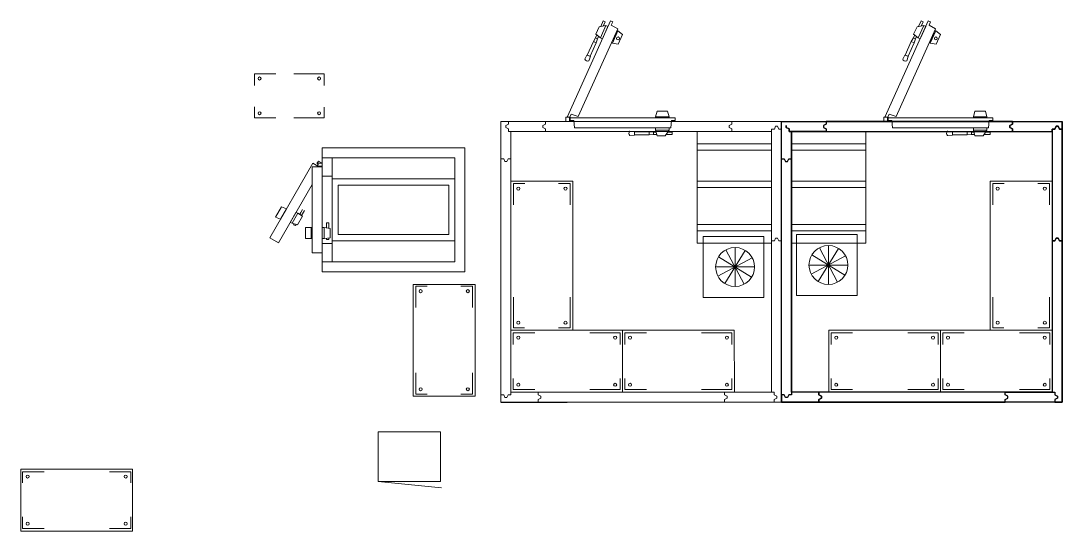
# Model space of a CAD drawing. Header units: millimetres. Extents: x -217756 to 263180, y 55413 to 130608.
# Drawn here: x -208913 to -200526, y 99601 to 103712 of the extents above; entities that cross this region are included whole.
import ezdxf

# ---------------------------------------------------------------- set-up
doc = ezdxf.new("R2010")
doc.units = ezdxf.units.MM
doc.layers.add('ТХ_мебель передв', color=250, linetype='Continuous', lineweight=13)
doc.layers.add('ТХ_пищеблок', color=30, linetype='Continuous', lineweight=20)
doc.layers.add('ТХ_привязка ТХ', color=7, linetype='Continuous', true_color=0x163d5c)

# ---------------------------------------------------------------- blocks, each defined once
blk = doc.blocks.new('Шкаф для ПУИ 500х400')
blk.add_line((400, 0), (450, -510))
blk.add_lwpolyline([(400, -500), (400, 0), (0, 0), (0, -500)], close=True)
blk = doc.blocks.new('A$C9cd708a4')
at = {"layer": 'ТХ_мебель передв', "xscale": -1, "rotation": 90}
blk.add_blockref('Шкаф для ПУИ 500х400', (12200, -30200), dxfattribs=at)

msp = doc.modelspace()

# ---------------------------------------------------------------- linework, layer by layer
at = {"lineweight": 9}
for p, q in [((-201950.8, 102941.8), (-201604.2, 103711.3)), ((-201695.3, 103665), (-201722.3, 103604.9)), ((-201640.7, 103674), (-201695.3, 103665)), ((-201685.1, 103575.6), (-201640.7, 103674)), ((-201640.7, 103674), (-201685.1, 103575.6)), ((-201682.8, 103667), (-201662.4, 103712.3)), ((-201668.7, 103568.2), (-201624.3, 103666.6)), ((-201662.4, 103712.3), (-201646.5, 103705.1)), ((-201646.5, 103705.1), (-201662.1, 103670.5)), ((-201624.3, 103666.6), (-201640.7, 103674)), ((-201604.2, 103711.3), (-201586, 103703.1)), ((-201586, 103703.1), (-201598.2, 103676)), ((-201598.2, 103676), (-201545.6, 103646.6)), ((-201545.6, 103646.6), (-201863.4, 102940.8)), ((-201724, 103575.5), (-201713.8, 103598.2)), ((-201722.3, 103604.9), (-201685.1, 103575.6)), ((-201699.6, 103587.1), (-201708.1, 103568.4)), ((-201551.4, 103633.8), (-201595.7, 103535.3)), ((-201588.4, 103532), (-201544.1, 103630.5)), ((-201544.1, 103630.5), (-201588.4, 103532)), ((-201544.1, 103630.5), (-201551.4, 103633.8)), ((-201506.8, 103601.1), (-201544.1, 103630.5)), ((-201541.8, 103523.6), (-201506.8, 103601.1)), ((-201741.8, 103545.2), (-201790.7, 103436.7)), ((-201767.9, 103426.4), (-201719, 103534.9)), ((-201719, 103534.9), (-201767.9, 103426.4)), ((-201724, 103575.5), (-201741.8, 103545.2)), ((-201741.8, 103545.2), (-201719, 103534.9)), ((-201719, 103534.9), (-201741.8, 103545.2)), ((-201708.1, 103568.4), (-201724, 103575.5)), ((-201708.1, 103568.4), (-201724, 103575.5)), ((-201719, 103534.9), (-201708.1, 103568.4)), ((-201685.1, 103575.6), (-201668.7, 103568.2)), ((-201595.7, 103535.3), (-201588.4, 103532)), ((-201588.4, 103532), (-201541.8, 103523.6)), ((-201810.4, 103404.8), (-201793.8, 103436)), ((-201791.2, 103436.9), (-201767.3, 103426.1)), ((-201790.7, 103436.7), (-201767.9, 103426.4)), ((-201766.2, 103423.6), (-201778.6, 103390.5)), ((-201962.7, 102935.6), (-201933.7, 102935.6)), ((-201962.7, 102900.6), (-201962.7, 102935.6)), ((-201937.2, 102935.6), (-201950.8, 102941.8)), ((-201931.6, 102935.6), (-201937.2, 102935.6)), ((-201933.7, 102935.6), (-201933.7, 102900.6)), ((-201933.7, 102935.6), (-201927.7, 102935.6)), ((-201933.7, 102906.6), (-201933.7, 102935.6)), ((-201927.7, 102906.6), (-201933.7, 102906.6)), ((-201920.3, 102960.7), (-201931.6, 102935.6)), ((-201927.7, 102935.6), (-201927.7, 102906.6)), ((-201927.7, 102930.1), (-201927.7, 102910.1)), ((-201083.7, 102930.1), (-201927.7, 102930.1)), ((-201927.7, 102910.1), (-201898, 102910.1)), ((-201863.4, 102940.8), (-201920.3, 102960.7)), ((-201898, 102910.1), (-201892.7, 102850.1)), ((-201240.7, 102938.1), (-201229.2, 102984.1)), ((-201132.7, 102938.1), (-201240.7, 102938.1)), ((-201240.7, 102938.1), (-201240.7, 102930.1)), ((-201132.7, 102938.1), (-201240.7, 102938.1)), ((-201240.7, 102930.1), (-201132.7, 102930.1)), ((-201229.2, 102984.1), (-201144.2, 102984.1)), ((-201144.2, 102984.1), (-201132.7, 102938.1)), ((-201132.7, 102930.1), (-201132.7, 102938.1)), ((-201118.7, 102850.1), (-201113.5, 102910.1)), ((-201113.5, 102910.1), (-201083.7, 102910.1)), ((-201083.7, 102910.1), (-201083.7, 102930.1)), ((-201956.2, 102900.6), (-202106.2, 102900.6)), ((-201933.7, 102900.6), (-201962.7, 102900.6)), ((-201892.7, 102850.1), (-201118.7, 102850.1)), ((-201447.9, 102822.8), (-201412.6, 102820.5)), ((-201240.7, 102850.1), (-201132.7, 102850.1)), ((-201240.7, 102832.1), (-201240.7, 102850.1)), ((-201132.7, 102832.1), (-201240.7, 102832.1)), ((-201240.7, 102832.1), (-201229.2, 102786.1)), ((-201132.7, 102832.1), (-201240.7, 102832.1)), ((-201163.4, 102786.1), (-201132.7, 102832.1)), ((-201132.7, 102850.1), (-201132.7, 102832.1)), ((-201056.2, 102900.6), (-200906.2, 102900.6)), ((-201412.6, 102790.3), (-201447.9, 102787.9)), ((-201410.7, 102818.5), (-201410.7, 102792.3)), ((-201410.7, 102817.9), (-201410.7, 102792.9)), ((-201291.7, 102817.9), (-201410.7, 102817.9)), ((-201410.7, 102792.9), (-201291.7, 102792.9)), ((-201291.7, 102792.9), (-201291.7, 102817.9)), ((-201291.7, 102817.9), (-201256.7, 102814.1)), ((-201291.7, 102792.9), (-201291.7, 102817.9)), ((-201256.7, 102796.6), (-201291.7, 102792.9)), ((-201236.2, 102814.1), (-201256.7, 102814.1)), ((-201256.7, 102814.1), (-201256.7, 102796.6)), ((-201256.7, 102814.1), (-201256.7, 102796.6)), ((-201256.7, 102796.6), (-201231.9, 102796.6)), ((-201229.2, 102786.1), (-201163.4, 102786.1)), ((-201156.4, 102796.6), (-201106.7, 102796.6)), ((-201106.7, 102814.1), (-201144.7, 102814.1)), ((-201106.7, 102814.1), (-201106.2, 102814.1)), ((-201106.7, 102796.6), (-201106.7, 102814.1)), ((-201106.7, 102796.6), (-201106.7, 102814.1)), ((-201106.2, 102796.6), (-201106.7, 102796.6)), ((-201106.2, 102814.1), (-201106.2, 102796.6))]:
    msp.add_line(p, q, dxfattribs=at)
for p, q in [((-202786.2, 100700.6), (-202786.2, 102900.6)), ((-202786.2, 100640.6), (-202786.2, 102900.6)), ((-202786.2, 102900.6), (-200526.2, 102900.6)), ((-202748.2, 102868.6), (-202748.2, 102852.6)), ((-202748.2, 102852.6), (-202748.2, 102868.6)), ((-202748.2, 102868.6), (-202748.2, 102852.6)), ((-202748.2, 102852.6), (-202726.2, 102842.6)), ((-202726.2, 102842.6), (-202748.2, 102852.6)), ((-202748.2, 102852.6), (-202726.2, 102842.6)), ((-202726.2, 102900.6), (-202426.2, 102900.6)), ((-202726.2, 102900.6), (-202426.2, 102900.6)), ((-202726.2, 102842.6), (-202726.2, 102820.6)), ((-202726.2, 102820.6), (-202726.2, 102842.6)), ((-202726.2, 102842.6), (-202726.2, 102820.6)), ((-202426.2, 102878.6), (-202448.2, 102868.6)), ((-202426.2, 102878.6), (-202448.2, 102868.6)), ((-202448.2, 102868.6), (-202448.2, 102852.6)), ((-202448.2, 102868.6), (-202448.2, 102852.6)), ((-202448.2, 102852.6), (-202426.2, 102842.6)), ((-202448.2, 102852.6), (-202426.2, 102842.6)), ((-200926.2, 102900.6), (-202426.2, 102900.6)), ((-202426.2, 102900.6), (-202426.2, 102878.6)), ((-202426.2, 102900.6), (-202426.2, 102878.6)), ((-202426.2, 102842.6), (-202426.2, 102820.6)), ((-202426.2, 102842.6), (-202426.2, 102820.6)), ((-200926.2, 102878.6), (-200948.2, 102868.6)), ((-200948.2, 102868.6), (-200926.2, 102878.6)), ((-200948.2, 102868.6), (-200948.2, 102852.6)), ((-200948.2, 102852.6), (-200948.2, 102868.6)), ((-200948.2, 102852.6), (-200926.2, 102842.6)), ((-200926.2, 102842.6), (-200948.2, 102852.6)), ((-200926.2, 102900.6), (-200926.2, 102878.6)), ((-200926.2, 102878.6), (-200926.2, 102900.6)), ((-200926.2, 102842.6), (-200926.2, 102820.6)), ((-200926.2, 102820.6), (-200926.2, 102842.6)), ((-200584.2, 102840.6), (-200606.2, 102840.6)), ((-200606.2, 102840.6), (-200606.2, 101940.6)), ((-200606.2, 102820.6), (-200606.2, 102840.6)), ((-200606.2, 102840.6), (-200584.2, 102840.6)), ((-200584.2, 102840.6), (-200606.2, 102840.6)), ((-200606.2, 102840.6), (-200606.2, 102840.6)), ((-200606.2, 102840.6), (-200584.2, 102840.6)), ((-200584.2, 102840.6), (-200606.2, 102840.6)), ((-200574.2, 102862.6), (-200584.2, 102840.6)), ((-200584.2, 102840.6), (-200574.2, 102862.6)), ((-200574.2, 102862.6), (-200584.2, 102840.6)), ((-200584.2, 102840.6), (-200574.2, 102862.6)), ((-200574.2, 102862.6), (-200584.2, 102840.6)), ((-200558.2, 102862.6), (-200574.2, 102862.6)), ((-200574.2, 102862.6), (-200558.2, 102862.6)), ((-200558.2, 102862.6), (-200574.2, 102862.6)), ((-200574.2, 102862.6), (-200558.2, 102862.6)), ((-200558.2, 102862.6), (-200574.2, 102862.6)), ((-200548.2, 102840.6), (-200558.2, 102862.6)), ((-200558.2, 102862.6), (-200548.2, 102840.6)), ((-200548.2, 102840.6), (-200558.2, 102862.6)), ((-200558.2, 102862.6), (-200548.2, 102840.6)), ((-200548.2, 102840.6), (-200558.2, 102862.6)), ((-200526.2, 102840.6), (-200548.2, 102840.6)), ((-200548.2, 102840.6), (-200526.2, 102840.6)), ((-200526.2, 102840.6), (-200548.2, 102840.6)), ((-200548.2, 102840.6), (-200526.2, 102840.6)), ((-200526.2, 102840.6), (-200548.2, 102840.6)), ((-200526.2, 102840.6), (-200526.2, 102900.6)), ((-200526.2, 102900.6), (-200526.2, 100640.6)), ((-200526.2, 101940.6), (-200526.2, 102840.6)), ((-200526.2, 102840.6), (-200526.2, 102840.6)), ((-200526.2, 102840.6), (-200526.2, 102840.6)), ((-202726.2, 102820.6), (-202706.2, 102820.6)), ((-202426.2, 102820.6), (-202726.2, 102820.6)), ((-202706.2, 102820.6), (-202706.2, 100700.6)), ((-202706.2, 100720.6), (-202706.2, 102820.6)), ((-202706.2, 102820.6), (-200606.2, 102820.6)), ((-202426.2, 102820.6), (-200926.2, 102820.6)), ((-200926.2, 102820.6), (-200606.2, 102820.6)), ((-200606.2, 102820.6), (-200606.2, 100720.6)), ((-202786.2, 102600.6), (-202764.2, 102600.6)), ((-202764.2, 102600.6), (-202754.2, 102578.6)), ((-202754.2, 102578.6), (-202738.2, 102578.6)), ((-202738.2, 102578.6), (-202728.2, 102600.6)), ((-202728.2, 102600.6), (-202706.2, 102600.6)), ((-200584.2, 101940.6), (-200606.2, 101940.6)), ((-200606.2, 101940.6), (-200606.2, 100720.6)), ((-200606.2, 101940.6), (-200584.2, 101940.6)), ((-200574.2, 101962.6), (-200584.2, 101940.6)), ((-200584.2, 101940.6), (-200574.2, 101962.6)), ((-200558.2, 101962.6), (-200574.2, 101962.6)), ((-200574.2, 101962.6), (-200558.2, 101962.6)), ((-200548.2, 101940.6), (-200558.2, 101962.6)), ((-200558.2, 101962.6), (-200548.2, 101940.6)), ((-200526.2, 101940.6), (-200548.2, 101940.6)), ((-200548.2, 101940.6), (-200526.2, 101940.6)), ((-200526.2, 100640.6), (-200526.2, 101940.6)), ((-202764.2, 100700.6), (-202786.2, 100700.6)), ((-202764.2, 100700.6), (-202786.2, 100700.6)), ((-202786.2, 100700.6), (-202786.2, 100640.6)), ((-202754.2, 100678.6), (-202764.2, 100700.6)), ((-202754.2, 100678.6), (-202764.2, 100700.6)), ((-202738.2, 100678.6), (-202754.2, 100678.6)), ((-202738.2, 100678.6), (-202754.2, 100678.6)), ((-202728.2, 100700.6), (-202738.2, 100678.6)), ((-202728.2, 100700.6), (-202738.2, 100678.6)), ((-202706.2, 100700.6), (-202728.2, 100700.6)), ((-202706.2, 100700.6), (-202728.2, 100700.6)), ((-202486.2, 100720.6), (-202706.2, 100720.6)), ((-202706.2, 100720.6), (-202706.2, 100700.6)), ((-200606.2, 100720.6), (-202706.2, 100720.6)), ((-202486.2, 100698.6), (-202486.2, 100720.6)), ((-200986.2, 100720.6), (-202486.2, 100720.6)), ((-202486.2, 100720.6), (-202486.2, 100698.6)), ((-202486.2, 100698.6), (-202486.2, 100720.6)), ((-202464.2, 100688.6), (-202486.2, 100698.6)), ((-202486.2, 100698.6), (-202464.2, 100688.6)), ((-202464.2, 100688.6), (-202486.2, 100698.6)), ((-202486.2, 100662.6), (-202464.2, 100672.6)), ((-202464.2, 100672.6), (-202486.2, 100662.6)), ((-202486.2, 100662.6), (-202464.2, 100672.6)), ((-202486.2, 100640.6), (-202486.2, 100662.6)), ((-202486.2, 100662.6), (-202486.2, 100640.6)), ((-202486.2, 100640.6), (-202486.2, 100662.6)), ((-202464.2, 100672.6), (-202464.2, 100688.6)), ((-202464.2, 100688.6), (-202464.2, 100672.6)), ((-202464.2, 100672.6), (-202464.2, 100688.6)), ((-200986.2, 100698.6), (-200986.2, 100720.6)), ((-200986.2, 100698.6), (-200986.2, 100720.6)), ((-200986.2, 100720.6), (-200586.2, 100720.6)), ((-200964.2, 100688.6), (-200986.2, 100698.6)), ((-200964.2, 100688.6), (-200986.2, 100698.6)), ((-200986.2, 100662.6), (-200964.2, 100672.6)), ((-200986.2, 100662.6), (-200964.2, 100672.6)), ((-200986.2, 100640.6), (-200986.2, 100662.6)), ((-200986.2, 100640.6), (-200986.2, 100662.6)), ((-200964.2, 100672.6), (-200964.2, 100688.6)), ((-200964.2, 100672.6), (-200964.2, 100688.6)), ((-200606.2, 100720.6), (-200586.2, 100720.6)), ((-200586.2, 100720.6), (-200586.2, 100698.6)), ((-200586.2, 100720.6), (-200586.2, 100698.6)), ((-200586.2, 100698.6), (-200564.2, 100688.6)), ((-200586.2, 100698.6), (-200564.2, 100688.6)), ((-200564.2, 100672.6), (-200586.2, 100662.6)), ((-200564.2, 100672.6), (-200586.2, 100662.6)), ((-200586.2, 100662.6), (-200586.2, 100640.6)), ((-200586.2, 100662.6), (-200586.2, 100640.6)), ((-200564.2, 100688.6), (-200564.2, 100672.6)), ((-200564.2, 100688.6), (-200564.2, 100672.6)), ((-202786.2, 100640.6), (-202486.2, 100640.6)), ((-200526.2, 100640.6), (-202786.2, 100640.6)), ((-202486.2, 100640.6), (-200986.2, 100640.6)), ((-200586.2, 100640.6), (-200986.2, 100640.6)), ((-200586.2, 100640.6), (-200986.2, 100640.6)), ((-200586.2, 100640.6), (-200526.2, 100640.6))]:
    msp.add_line(p, q)
msp.add_circle((-201543.5, 103571), 11.7, dxfattribs=at)
for centre, radius, start, end in [((-201792.1, 103435.1), 2, 65.75586, 151.99183), ((-201768.1, 103424.3), 2, 339.5199, 65.75586), ((-201808.7, 103403.9), 2, 151.99183, 198.80465), ((-201788.7, 103410.7), 23.1, 198.80465, 292.70708), ((-201780.5, 103391.2), 2, 292.70708, 339.5199), ((-201448, 102820.8), 2, 86.23597, 133.04878), ((-201433.6, 102805.4), 23.1, 133.04878, 226.95122), ((-201448, 102789.9), 2, 226.95122, 273.76403), ((-201412.7, 102818.5), 2, 0, 86.23597), ((-201412.7, 102792.3), 2, 273.64794, 0.11609)]:
    msp.add_arc(centre, radius, start, end, dxfattribs=at)
at = {"layer": 'ТХ_пищеблок', "lineweight": 9}
for p, q in [((-201950.8, 102941.8), (-201604.2, 103711.3)), ((-201695.3, 103665), (-201722.3, 103604.9)), ((-201640.7, 103674), (-201695.3, 103665)), ((-201685.1, 103575.6), (-201640.7, 103674)), ((-201640.7, 103674), (-201685.1, 103575.6)), ((-201682.8, 103667), (-201662.4, 103712.3)), ((-201668.7, 103568.2), (-201624.3, 103666.6)), ((-201662.4, 103712.3), (-201646.5, 103705.1)), ((-201646.5, 103705.1), (-201662.1, 103670.5)), ((-201624.3, 103666.6), (-201640.7, 103674)), ((-201604.2, 103711.3), (-201586, 103703.1)), ((-201586, 103703.1), (-201598.2, 103676)), ((-201598.2, 103676), (-201545.6, 103646.6)), ((-201545.6, 103646.6), (-201863.4, 102940.8)), ((-201724, 103575.5), (-201713.8, 103598.2)), ((-201722.3, 103604.9), (-201685.1, 103575.6)), ((-201699.6, 103587.1), (-201708.1, 103568.4)), ((-201551.4, 103633.8), (-201595.7, 103535.3)), ((-201588.4, 103532), (-201544.1, 103630.5)), ((-201544.1, 103630.5), (-201588.4, 103532)), ((-201544.1, 103630.5), (-201551.4, 103633.8)), ((-201506.8, 103601.1), (-201544.1, 103630.5)), ((-201541.8, 103523.6), (-201506.8, 103601.1)), ((-201741.8, 103545.2), (-201790.7, 103436.7)), ((-201767.9, 103426.4), (-201719, 103534.9)), ((-201719, 103534.9), (-201767.9, 103426.4)), ((-201724, 103575.5), (-201741.8, 103545.2)), ((-201741.8, 103545.2), (-201719, 103534.9)), ((-201719, 103534.9), (-201741.8, 103545.2)), ((-201708.1, 103568.4), (-201724, 103575.5)), ((-201708.1, 103568.4), (-201724, 103575.5)), ((-201719, 103534.9), (-201708.1, 103568.4)), ((-201685.1, 103575.6), (-201668.7, 103568.2)), ((-201595.7, 103535.3), (-201588.4, 103532)), ((-201588.4, 103532), (-201541.8, 103523.6)), ((-204370.4, 103404.8), (-204353.8, 103436)), ((-204351.2, 103436.9), (-204327.3, 103426.1)), ((-204326.2, 103423.6), (-204338.6, 103390.5)), ((-201810.4, 103404.8), (-201793.8, 103436)), ((-201791.2, 103436.9), (-201767.3, 103426.1)), ((-201790.7, 103436.7), (-201767.9, 103426.4)), ((-201766.2, 103423.6), (-201778.6, 103390.5)), ((-201962.7, 102935.6), (-201933.7, 102935.6)), ((-201962.7, 102900.6), (-201962.7, 102935.6)), ((-201937.2, 102935.6), (-201950.8, 102941.8)), ((-201931.6, 102935.6), (-201937.2, 102935.6)), ((-201933.7, 102935.6), (-201933.7, 102900.6)), ((-201933.7, 102935.6), (-201927.7, 102935.6)), ((-201933.7, 102906.6), (-201933.7, 102935.6)), ((-201927.7, 102906.6), (-201933.7, 102906.6)), ((-201920.3, 102960.7), (-201931.6, 102935.6)), ((-201927.7, 102935.6), (-201927.7, 102906.6)), ((-201927.7, 102930.1), (-201927.7, 102910.1)), ((-201083.7, 102930.1), (-201927.7, 102930.1)), ((-201927.7, 102910.1), (-201898, 102910.1)), ((-201863.4, 102940.8), (-201920.3, 102960.7)), ((-201898, 102910.1), (-201892.7, 102850.1)), ((-201240.7, 102938.1), (-201229.2, 102984.1)), ((-201132.7, 102938.1), (-201240.7, 102938.1)), ((-201240.7, 102938.1), (-201240.7, 102930.1)), ((-201132.7, 102938.1), (-201240.7, 102938.1)), ((-201240.7, 102930.1), (-201132.7, 102930.1)), ((-201229.2, 102984.1), (-201144.2, 102984.1)), ((-201144.2, 102984.1), (-201132.7, 102938.1)), ((-201132.7, 102930.1), (-201132.7, 102938.1)), ((-201118.7, 102850.1), (-201113.5, 102910.1)), ((-201113.5, 102910.1), (-201083.7, 102910.1)), ((-201083.7, 102910.1), (-201083.7, 102930.1)), ((-204516.2, 102900.6), (-204666.2, 102900.6)), ((-204007.9, 102822.8), (-203972.6, 102820.5)), ((-203616.2, 102900.6), (-203466.2, 102900.6)), ((-202256.2, 102900.6), (-202406.2, 102900.6)), ((-201933.7, 102900.6), (-201962.7, 102900.6)), ((-201892.7, 102850.1), (-201118.7, 102850.1)), ((-201447.9, 102822.8), (-201412.6, 102820.5)), ((-201240.7, 102850.1), (-201132.7, 102850.1)), ((-201240.7, 102832.1), (-201240.7, 102850.1)), ((-201132.7, 102832.1), (-201240.7, 102832.1)), ((-201240.7, 102832.1), (-201229.2, 102786.1)), ((-201132.7, 102832.1), (-201240.7, 102832.1)), ((-201163.4, 102786.1), (-201132.7, 102832.1)), ((-201132.7, 102850.1), (-201132.7, 102832.1)), ((-203972.6, 102790.3), (-204007.9, 102787.9)), ((-203970.7, 102818.5), (-203970.7, 102792.3)), ((-201412.6, 102790.3), (-201447.9, 102787.9)), ((-201410.7, 102818.5), (-201410.7, 102792.3)), ((-201410.7, 102817.9), (-201410.7, 102792.9)), ((-201291.7, 102817.9), (-201410.7, 102817.9)), ((-201410.7, 102792.9), (-201291.7, 102792.9)), ((-201291.7, 102792.9), (-201291.7, 102817.9)), ((-201291.7, 102817.9), (-201256.7, 102814.1)), ((-201291.7, 102792.9), (-201291.7, 102817.9)), ((-201256.7, 102796.6), (-201291.7, 102792.9)), ((-201236.2, 102814.1), (-201256.7, 102814.1)), ((-201256.7, 102814.1), (-201256.7, 102796.6)), ((-201256.7, 102814.1), (-201256.7, 102796.6)), ((-201256.7, 102796.6), (-201231.9, 102796.6)), ((-201229.2, 102786.1), (-201163.4, 102786.1)), ((-201156.4, 102796.6), (-201106.7, 102796.6)), ((-201106.7, 102814.1), (-201144.7, 102814.1)), ((-201106.7, 102814.1), (-201106.2, 102814.1)), ((-201106.7, 102796.6), (-201106.7, 102814.1)), ((-201106.7, 102796.6), (-201106.7, 102814.1)), ((-201106.2, 102796.6), (-201106.7, 102796.6)), ((-201106.2, 102814.1), (-201106.2, 102796.6))]:
    msp.add_line(p, q, dxfattribs=at)
at = {"layer": 'ТХ_пищеблок'}
for p, q in [((-202786.2, 100700.6), (-202786.2, 102900.6)), ((-202786.2, 100640.6), (-202786.2, 102900.6)), ((-202786.2, 102900.6), (-200526.2, 102900.6)), ((-202748.2, 102868.6), (-202748.2, 102852.6)), ((-202748.2, 102852.6), (-202748.2, 102868.6)), ((-202748.2, 102868.6), (-202748.2, 102852.6)), ((-202748.2, 102852.6), (-202726.2, 102842.6)), ((-202726.2, 102842.6), (-202748.2, 102852.6)), ((-202748.2, 102852.6), (-202726.2, 102842.6)), ((-202726.2, 102900.6), (-202426.2, 102900.6)), ((-202726.2, 102900.6), (-202426.2, 102900.6)), ((-202726.2, 102842.6), (-202726.2, 102820.6)), ((-202726.2, 102820.6), (-202726.2, 102842.6)), ((-202726.2, 102842.6), (-202726.2, 102820.6)), ((-202426.2, 102878.6), (-202448.2, 102868.6)), ((-202426.2, 102878.6), (-202448.2, 102868.6)), ((-202448.2, 102868.6), (-202448.2, 102852.6)), ((-202448.2, 102868.6), (-202448.2, 102852.6)), ((-202448.2, 102852.6), (-202426.2, 102842.6)), ((-202448.2, 102852.6), (-202426.2, 102842.6)), ((-200926.2, 102900.6), (-202426.2, 102900.6)), ((-202426.2, 102900.6), (-202426.2, 102878.6)), ((-202426.2, 102900.6), (-202426.2, 102878.6)), ((-202426.2, 102842.6), (-202426.2, 102820.6)), ((-202426.2, 102842.6), (-202426.2, 102820.6)), ((-200926.2, 102878.6), (-200948.2, 102868.6)), ((-200948.2, 102868.6), (-200926.2, 102878.6)), ((-200948.2, 102868.6), (-200948.2, 102852.6)), ((-200948.2, 102852.6), (-200948.2, 102868.6)), ((-200948.2, 102852.6), (-200926.2, 102842.6)), ((-200926.2, 102842.6), (-200948.2, 102852.6)), ((-200926.2, 102900.6), (-200926.2, 102878.6)), ((-200926.2, 102878.6), (-200926.2, 102900.6)), ((-200926.2, 102842.6), (-200926.2, 102820.6)), ((-200926.2, 102820.6), (-200926.2, 102842.6)), ((-200584.2, 102840.6), (-200606.2, 102840.6)), ((-200606.2, 102840.6), (-200606.2, 101940.6)), ((-200606.2, 102820.6), (-200606.2, 102840.6)), ((-200606.2, 102840.6), (-200584.2, 102840.6)), ((-200584.2, 102840.6), (-200606.2, 102840.6)), ((-200606.2, 102840.6), (-200606.2, 102840.6)), ((-200606.2, 102840.6), (-200584.2, 102840.6)), ((-200584.2, 102840.6), (-200606.2, 102840.6)), ((-200574.2, 102862.6), (-200584.2, 102840.6)), ((-200584.2, 102840.6), (-200574.2, 102862.6)), ((-200574.2, 102862.6), (-200584.2, 102840.6)), ((-200584.2, 102840.6), (-200574.2, 102862.6)), ((-200574.2, 102862.6), (-200584.2, 102840.6)), ((-200558.2, 102862.6), (-200574.2, 102862.6)), ((-200574.2, 102862.6), (-200558.2, 102862.6)), ((-200558.2, 102862.6), (-200574.2, 102862.6)), ((-200574.2, 102862.6), (-200558.2, 102862.6)), ((-200558.2, 102862.6), (-200574.2, 102862.6)), ((-200548.2, 102840.6), (-200558.2, 102862.6)), ((-200558.2, 102862.6), (-200548.2, 102840.6)), ((-200548.2, 102840.6), (-200558.2, 102862.6)), ((-200558.2, 102862.6), (-200548.2, 102840.6)), ((-200548.2, 102840.6), (-200558.2, 102862.6)), ((-200526.2, 102840.6), (-200548.2, 102840.6)), ((-200548.2, 102840.6), (-200526.2, 102840.6)), ((-200526.2, 102840.6), (-200548.2, 102840.6)), ((-200548.2, 102840.6), (-200526.2, 102840.6)), ((-200526.2, 102840.6), (-200548.2, 102840.6)), ((-200526.2, 102840.6), (-200526.2, 102900.6)), ((-200526.2, 102900.6), (-200526.2, 100640.6)), ((-200526.2, 101940.6), (-200526.2, 102840.6)), ((-200526.2, 102840.6), (-200526.2, 102840.6)), ((-200526.2, 102840.6), (-200526.2, 102840.6)), ((-202726.2, 102820.6), (-202706.2, 102820.6)), ((-202426.2, 102820.6), (-202726.2, 102820.6)), ((-202706.2, 102820.6), (-202706.2, 100700.6)), ((-202706.2, 100720.6), (-202706.2, 102820.6)), ((-202706.2, 102820.6), (-200606.2, 102820.6)), ((-202426.2, 102820.6), (-200926.2, 102820.6)), ((-200926.2, 102820.6), (-200606.2, 102820.6)), ((-200606.2, 102820.6), (-200606.2, 100720.6)), ((-203466.2, 102720.7), (-202866.2, 102720.6)), ((-203466.2, 102669.2), (-202866.2, 102669.2)), ((-202706.2, 102720.6), (-202106.2, 102720.6)), ((-202706.2, 102669.2), (-202106.2, 102669.2)), ((-202786.2, 102600.6), (-202764.2, 102600.6)), ((-202764.2, 102600.6), (-202754.2, 102578.6)), ((-202754.2, 102578.6), (-202738.2, 102578.6)), ((-202738.2, 102578.6), (-202728.2, 102600.6)), ((-202728.2, 102600.6), (-202706.2, 102600.6)), ((-203466.2, 102420.7), (-202866.2, 102420.6)), ((-202706.2, 102420.6), (-202106.2, 102420.6)), ((-203466.3, 102369.2), (-202866.3, 102369.2)), ((-202706.3, 102369.2), (-202106.3, 102369.2)), ((-203466.3, 102072.1), (-202866.3, 102072.1)), ((-202706.3, 102072.1), (-202106.3, 102072.1)), ((-203466.3, 102020.7), (-202866.3, 102020.7)), ((-202706.3, 102020.7), (-202106.3, 102020.6)), ((-200584.2, 101940.6), (-200606.2, 101940.6)), ((-200606.2, 101940.6), (-200606.2, 100720.6)), ((-200606.2, 101940.6), (-200584.2, 101940.6)), ((-200574.2, 101962.6), (-200584.2, 101940.6)), ((-200584.2, 101940.6), (-200574.2, 101962.6)), ((-200558.2, 101962.6), (-200574.2, 101962.6)), ((-200574.2, 101962.6), (-200558.2, 101962.6)), ((-200548.2, 101940.6), (-200558.2, 101962.6)), ((-200558.2, 101962.6), (-200548.2, 101940.6)), ((-200526.2, 101940.6), (-200548.2, 101940.6)), ((-200548.2, 101940.6), (-200526.2, 101940.6)), ((-200526.2, 100640.6), (-200526.2, 101940.6)), ((-202764.2, 100700.6), (-202786.2, 100700.6)), ((-202764.2, 100700.6), (-202786.2, 100700.6)), ((-202786.2, 100700.6), (-202786.2, 100640.6)), ((-202754.2, 100678.6), (-202764.2, 100700.6)), ((-202754.2, 100678.6), (-202764.2, 100700.6)), ((-202738.2, 100678.6), (-202754.2, 100678.6)), ((-202738.2, 100678.6), (-202754.2, 100678.6)), ((-202728.2, 100700.6), (-202738.2, 100678.6)), ((-202728.2, 100700.6), (-202738.2, 100678.6)), ((-202706.2, 100700.6), (-202728.2, 100700.6)), ((-202706.2, 100700.6), (-202728.2, 100700.6)), ((-202486.2, 100720.6), (-202706.2, 100720.6)), ((-202706.2, 100720.6), (-202706.2, 100700.6)), ((-200606.2, 100720.6), (-202706.2, 100720.6)), ((-202486.2, 100698.6), (-202486.2, 100720.6)), ((-200986.2, 100720.6), (-202486.2, 100720.6)), ((-202486.2, 100720.6), (-202486.2, 100698.6)), ((-202486.2, 100698.6), (-202486.2, 100720.6)), ((-202464.2, 100688.6), (-202486.2, 100698.6)), ((-202486.2, 100698.6), (-202464.2, 100688.6)), ((-202464.2, 100688.6), (-202486.2, 100698.6)), ((-202486.2, 100662.6), (-202464.2, 100672.6)), ((-202464.2, 100672.6), (-202486.2, 100662.6)), ((-202486.2, 100662.6), (-202464.2, 100672.6)), ((-202486.2, 100640.6), (-202486.2, 100662.6)), ((-202486.2, 100662.6), (-202486.2, 100640.6)), ((-202486.2, 100640.6), (-202486.2, 100662.6)), ((-202464.2, 100672.6), (-202464.2, 100688.6)), ((-202464.2, 100688.6), (-202464.2, 100672.6)), ((-202464.2, 100672.6), (-202464.2, 100688.6)), ((-200986.2, 100698.6), (-200986.2, 100720.6)), ((-200986.2, 100698.6), (-200986.2, 100720.6)), ((-200986.2, 100720.6), (-200586.2, 100720.6)), ((-200964.2, 100688.6), (-200986.2, 100698.6)), ((-200964.2, 100688.6), (-200986.2, 100698.6)), ((-200986.2, 100662.6), (-200964.2, 100672.6)), ((-200986.2, 100662.6), (-200964.2, 100672.6)), ((-200986.2, 100640.6), (-200986.2, 100662.6)), ((-200986.2, 100640.6), (-200986.2, 100662.6)), ((-200964.2, 100672.6), (-200964.2, 100688.6)), ((-200964.2, 100672.6), (-200964.2, 100688.6)), ((-200606.2, 100720.6), (-200586.2, 100720.6)), ((-200586.2, 100720.6), (-200586.2, 100698.6)), ((-200586.2, 100720.6), (-200586.2, 100698.6)), ((-200586.2, 100698.6), (-200564.2, 100688.6)), ((-200586.2, 100698.6), (-200564.2, 100688.6)), ((-200564.2, 100672.6), (-200586.2, 100662.6)), ((-200564.2, 100672.6), (-200586.2, 100662.6)), ((-200586.2, 100662.6), (-200586.2, 100640.6)), ((-200586.2, 100662.6), (-200586.2, 100640.6)), ((-200564.2, 100688.6), (-200564.2, 100672.6)), ((-200564.2, 100688.6), (-200564.2, 100672.6)), ((-202786.2, 100640.6), (-202486.2, 100640.6)), ((-200526.2, 100640.6), (-202786.2, 100640.6)), ((-202486.2, 100640.6), (-200986.2, 100640.6)), ((-200586.2, 100640.6), (-200986.2, 100640.6)), ((-200586.2, 100640.6), (-200986.2, 100640.6)), ((-200586.2, 100640.6), (-200526.2, 100640.6))]:
    msp.add_line(p, q, dxfattribs=at)
at = {"layer": 'ТХ_пищеблок', "extrusion": (-6.19742e-05, 0.000470712, 1)}
for p, q in [((-204966.2, 101220.6), (-204966.2, 102420.6, 0)), ((-204966.2, 102420.6, 0), (-204466.2, 102420.6, 0)), ((-204466.2, 102420.6, 0), (-204466.2, 101220.6, 0)), ((-201106, 101220.6), (-201106, 102420.6, 0)), ((-201106, 102420.6, 0), (-200606, 102420.6, 0)), ((-200606, 102420.6, 0), (-200606, 101220.6, 0)), ((-204466.2, 101220.6, 0), (-204966.2, 101220.6)), ((-200606, 101220.6, 0), (-201106, 101220.6))]:
    msp.add_line(p, q, dxfattribs=at)
at = {"layer": 'ТХ_пищеблок', "ltscale": 100}
for p, q in [((-202176.1, 101990.3), (-202666.1, 101990.3)), ((-202666.1, 101990.3), (-202666.1, 101500.3)), ((-202176.1, 101500.3), (-202176.1, 101990.3)), ((-202928, 101974.5), (-203418, 101974.5)), ((-203418, 101974.5), (-203418, 101484.5)), ((-202928, 101484.5), (-202928, 101974.5)), ((-202408.8, 101902), (-202408.8, 101588.5)), ((-203078.3, 101862.9), (-203242.9, 101596.1)), ((-203087.4, 101590.9), (-203233.8, 101868.1)), ((-203160.6, 101886.3), (-203160.6, 101572.8)), ((-202547.4, 101672), (-202270.2, 101818.5)), ((-202542.2, 101827.6), (-202275.4, 101662.9)), ((-202326.5, 101878.6), (-202491.1, 101611.9)), ((-202335.6, 101606.7), (-202482, 101883.8)), ((-203299.2, 101656.3), (-203022, 101802.7)), ((-203294, 101811.8), (-203027.2, 101647.2)), ((-202252.1, 101745.3), (-202565.5, 101745.3)), ((-203003.9, 101729.5), (-203317.4, 101729.5)), ((-203418, 101484.5), (-202928, 101484.5)), ((-202666.1, 101500.3), (-202176.1, 101500.3))]:
    msp.add_line(p, q, dxfattribs=at)
at = {"layer": 'ТХ_пищеблок', "extrusion": (-0.000470712, -6.19746e-05, 1)}
for p, q in [((-204966.2, 100720.6), (-204966.2, 101220.6)), ((-204966.2, 101220.6), (-204066.5, 101220.6, 0.7)), ((-204066.5, 101220.6, 0.7), (-204066.2, 100720.6)), ((-204066.5, 100720.6, 0.7), (-204066.5, 101220.6, 0.7)), ((-204066.5, 101220.6, 0.7), (-203166.7, 101220.6, 1.4)), ((-203166.7, 101220.6, 1.4), (-203166.5, 100720.6, 0.7)), ((-202406, 100720.6, -0.7), (-202406, 101220.6, -0.7)), ((-202406, 101220.6, -0.7), (-201506.2, 101220.6)), ((-201506.2, 101220.6), (-201506, 100720.6, -0.7)), ((-201506.2, 100720.6), (-201506.2, 101220.6)), ((-201506.2, 101220.6), (-200606.5, 101220.6, 0.7)), ((-200606.5, 101220.6, 0.7), (-200606.2, 100720.6)), ((-204066.2, 100720.6), (-204966.2, 100720.6)), ((-203166.5, 100720.6, 0.7), (-204066.5, 100720.6, 0.7)), ((-201506, 100720.6, -0.7), (-202406, 100720.6, -0.7)), ((-200606.2, 100720.6), (-201506.2, 100720.6))]:
    msp.add_line(p, q, dxfattribs=at)
at = {"layer": 'ТХ_пищеблок', "lineweight": 9, "flags": 128}
for points in [[(-204510.8, 102941.8), (-204164.2, 103711.3), (-204146, 103703.1), (-204158.2, 103676), (-204105.6, 103646.6), (-204423.4, 102940.8), (-204480.3, 102960.7), (-204491.6, 102935.6), (-204497.2, 102935.6)], [(-204282.3, 103604.9), (-204245.1, 103575.6), (-204200.7, 103674), (-204255.3, 103665)], [(-204245.1, 103575.6), (-204228.7, 103568.2), (-204184.3, 103666.6), (-204200.7, 103674)], [(-204155.7, 103535.3), (-204148.4, 103532), (-204104.1, 103630.5), (-204111.4, 103633.8)], [(-204148.4, 103532), (-204101.8, 103523.6), (-204066.8, 103601.1), (-204104.1, 103630.5)], [(-204522.7, 102935.6), (-204493.7, 102935.6), (-204493.7, 102900.6), (-204522.7, 102900.6)], [(-204493.7, 102935.6), (-204487.7, 102935.6), (-204487.7, 102906.6), (-204493.7, 102906.6)], [(-204487.7, 102930.1), (-204487.7, 102910.1), (-204458, 102910.1), (-204452.7, 102850.1), (-203678.7, 102850.1), (-203673.5, 102910.1), (-203643.7, 102910.1), (-203643.7, 102930.1)], [(-203800.7, 102938.1), (-203789.2, 102984.1), (-203704.2, 102984.1), (-203692.7, 102938.1)], [(-203800.7, 102930.1), (-203692.7, 102930.1), (-203692.7, 102938.1), (-203800.7, 102938.1)], [(-203800.7, 102850.1), (-203692.7, 102850.1), (-203692.7, 102832.1), (-203800.7, 102832.1), (-203789.2, 102786.1), (-203723.4, 102786.1), (-203692.7, 102832.1), (-203800.7, 102832.1)], [(-203970.7, 102817.9), (-203970.7, 102792.9), (-203851.7, 102792.9), (-203851.7, 102817.9), (-203816.7, 102814.1), (-203816.7, 102796.6), (-203851.7, 102792.9), (-203851.7, 102817.9)], [(-203666.7, 102814.1), (-203666.2, 102814.1), (-203666.2, 102796.6), (-203666.7, 102796.6)]]:
    msp.add_lwpolyline(points, close=True, dxfattribs=at)
for points in [[(-204242.8, 103667), (-204222.4, 103712.3), (-204206.5, 103705.1), (-204222.1, 103670.5)], [(-204259.6, 103587.1), (-204268.1, 103568.4), (-204284, 103575.5), (-204273.8, 103598.2)], [(-204279, 103534.9), (-204268.1, 103568.4), (-204284, 103575.5), (-204301.8, 103545.2), (-204279, 103534.9), (-204301.8, 103545.2), (-204350.7, 103436.7), (-204327.9, 103426.4), (-204279, 103534.9), (-204327.9, 103426.4)], [(-203796.2, 102814.1), (-203816.7, 102814.1), (-203816.7, 102796.6), (-203791.9, 102796.6)], [(-203716.4, 102796.6), (-203666.7, 102796.6), (-203666.7, 102814.1), (-203704.7, 102814.1)]]:
    msp.add_lwpolyline(points, dxfattribs=at)
at = {"layer": 'ТХ_пищеблок', "extrusion": (-0.000470712, -6.19743e-05, 1)}
for points, elevation in [([(-207031.3, 103190.9), (-207031.3, 103285.7), (-206858.7, 103285.7)], 90.6), ([(-206469.7, 103192), (-206469.7, 103285.7), (-206714.9, 103285.7)], 90.8), ([(-207031.3, 103019.1), (-207031.3, 102929.9), (-206858.7, 102929.9)], 90.6), ([(-206469.7, 103017.8), (-206469.7, 102929.9), (-206714.9, 102929.9)], 90.8)]:
    msp.add_lwpolyline(points, dxfattribs=dict(at, elevation=elevation))
at = {"layer": 'ТХ_пищеблок'}
for points in [[(-204986.2, 102900.6), (-204986.2, 102878.6), (-205008.2, 102868.6), (-205008.2, 102852.6), (-204986.2, 102842.6), (-204986.2, 102820.6), (-204966.2, 102820.6), (-204966.2, 100700.6), (-204988.2, 100700.6), (-204998.2, 100678.6), (-205014.2, 100678.6), (-205024.2, 100700.6), (-205046.2, 100700.6), (-205046.2, 102900.6)], [(-202786.2, 102900.6), (-202786.2, 100640.6), (-205046.2, 100640.6), (-205046.2, 102900.6)], [(-203186.2, 102900.6), (-204686.2, 102900.6), (-204686.2, 102878.6), (-204708.2, 102868.6), (-204708.2, 102852.6), (-204686.2, 102842.6), (-204686.2, 102820.6), (-203186.2, 102820.6), (-203186.2, 102842.6), (-203208.2, 102852.6), (-203208.2, 102868.6), (-203186.2, 102878.6)], [(-202786.2, 102900.6), (-203186.2, 102900.6), (-203186.2, 102878.6), (-203208.2, 102868.6), (-203208.2, 102852.6), (-203186.2, 102842.6), (-203186.2, 102820.6), (-202866.2, 102820.6), (-202866.2, 102840.6), (-202844.2, 102840.6), (-202834.2, 102862.6), (-202818.2, 102862.6), (-202808.2, 102840.6), (-202786.2, 102840.6)], [(-202786.2, 101940.6), (-202786.2, 102840.6), (-202808.2, 102840.6), (-202818.2, 102862.6), (-202834.2, 102862.6), (-202844.2, 102840.6), (-202866.2, 102840.6), (-202866.2, 101940.6), (-202844.2, 101940.6), (-202834.2, 101962.6), (-202818.2, 101962.6), (-202808.2, 101940.6)], [(-202866.2, 102820.6), (-202866.2, 100720.6), (-204966.2, 100720.6), (-204966.2, 102820.6)], [(-202786.2, 100640.6), (-202786.2, 101940.6), (-202808.2, 101940.6), (-202818.2, 101962.6), (-202834.2, 101962.6), (-202844.2, 101940.6), (-202866.2, 101940.6), (-202866.2, 100720.6), (-202846.2, 100720.6), (-202846.2, 100698.6), (-202824.2, 100688.6), (-202824.2, 100672.6), (-202846.2, 100662.6), (-202846.2, 100640.6)], [(-205046.2, 100640.6), (-204746.2, 100640.6), (-204746.2, 100662.6), (-204724.2, 100672.6), (-204724.2, 100688.6), (-204746.2, 100698.6), (-204746.2, 100720.6), (-204966.2, 100720.6), (-204966.2, 100700.6), (-204988.2, 100700.6), (-204998.2, 100678.6), (-205014.2, 100678.6), (-205024.2, 100700.6), (-205046.2, 100700.6)], [(-204746.2, 100640.6), (-203246.2, 100640.6), (-203246.2, 100662.6), (-203224.2, 100672.6), (-203224.2, 100688.6), (-203246.2, 100698.6), (-203246.2, 100720.6), (-204746.2, 100720.6), (-204746.2, 100698.6), (-204724.2, 100688.6), (-204724.2, 100672.6), (-204746.2, 100662.6)]]:
    msp.add_lwpolyline(points, close=True, dxfattribs=at)
for points in [[(-204986.2, 102900.6), (-204686.2, 102900.6), (-204686.2, 102878.6), (-204708.2, 102868.6), (-204708.2, 102852.6), (-204686.2, 102842.6), (-204686.2, 102820.6), (-204986.2, 102820.6), (-204986.2, 102842.6), (-205008.2, 102852.6), (-205008.2, 102868.6), (-204986.2, 102878.6), (-204986.2, 102900.6), (-204686.2, 102900.6)], [(-204986.2, 102900.6), (-204986.2, 102878.6), (-205008.2, 102868.6), (-205008.2, 102852.6), (-204986.2, 102842.6), (-204986.2, 102820.6)], [(-202786.2, 102840.6), (-202786.2, 102840.6), (-202808.2, 102840.6), (-202818.2, 102862.6), (-202834.2, 102862.6), (-202844.2, 102840.6), (-202866.2, 102840.6), (-202866.2, 102840.6), (-202844.2, 102840.6), (-202834.2, 102862.6), (-202818.2, 102862.6), (-202808.2, 102840.6), (-202786.2, 102840.6), (-202786.2, 102840.6)], [(-202786.2, 102840.6), (-202808.2, 102840.6), (-202818.2, 102862.6), (-202834.2, 102862.6), (-202844.2, 102840.6), (-202866.2, 102840.6)], [(-205046.2, 102600.6), (-205024.2, 102600.6), (-205014.2, 102578.6), (-204998.2, 102578.6), (-204988.2, 102600.6), (-204966.2, 102600.6)], [(-204746.2, 100640.6), (-204746.2, 100662.6), (-204724.2, 100672.6), (-204724.2, 100688.6), (-204746.2, 100698.6), (-204746.2, 100720.6)], [(-202846.2, 100640.6), (-203246.2, 100640.6), (-203246.2, 100662.6), (-203224.2, 100672.6), (-203224.2, 100688.6), (-203246.2, 100698.6), (-203246.2, 100720.6), (-202846.2, 100720.6), (-202846.2, 100698.6), (-202824.2, 100688.6), (-202824.2, 100672.6), (-202846.2, 100662.6), (-202846.2, 100640.6), (-203246.2, 100640.6)]]:
    msp.add_lwpolyline(points, dxfattribs=at)
at = {"layer": 'ТХ_пищеблок', "flags": 128}
for points in [[(-203466.3, 101920.7), (-203466.2, 102820.7), (-202866.2, 102820.6), (-202866.3, 101920.6)], [(-202706.3, 101920.6), (-202706.2, 102820.6), (-202106.2, 102820.6), (-202106.3, 101920.6)]]:
    msp.add_lwpolyline(points, close=True, dxfattribs=at)
at = {"layer": 'ТХ_пищеблок', "color": 140, "ltscale": 50}
for points in [[(-206486.4, 101689.8), (-205336.4, 101689.8), (-205336.4, 102689.8), (-206486.4, 102689.8)], [(-206486.5, 102609.8), (-206486.5, 102459.8), (-206406.4, 102459.8), (-206406.4, 102609.8)], [(-206406.4, 101769.8), (-205416.4, 101769.8), (-205416.4, 102609.8), (-206406.4, 102609.8)], [(-206566.5, 102536.8), (-206566.5, 101842.8), (-206486.5, 101842.8), (-206486.5, 102536.8)], [(-205416.4, 101939.8), (-205416.4, 102439.8), (-206406.4, 102439.8), (-206406.4, 101939.8)], [(-206356.4, 101989.8), (-206356.4, 102389.8), (-205466.4, 102389.8), (-205466.4, 101989.8)], [(-206486.5, 101919.8), (-206486.5, 101769.8), (-206406.4, 101769.8), (-206406.4, 101919.8)]]:
    msp.add_lwpolyline(points, close=True, dxfattribs=at)
at = {"layer": 'ТХ_пищеблок', "color": 140}
for points in [[(-206530.2, 102562.1), (-206516.6, 102580.7)], [(-206516.6, 102580.7), (-206486.6, 102565.9)], [(-206516.5, 102554.2), (-206526.4, 102559.9)], [(-206486.5, 102565.9), (-206486.5, 102541.8), (-206521.5, 102541.8), (-206521.5, 102565.9)], [(-206521.5, 102565.9), (-206486.5, 102565.9)], [(-206487.5, 102536.8), (-206487.5, 102541.8), (-206516.5, 102541.8)], [(-206516.5, 102541.8), (-206516.5, 102536.8), (-206487.5, 102536.8)], [(-206814.3, 102213.4), (-206861.8, 102131.3)], [(-206820.6, 102115.7), (-206773, 102197.8), (-206814.3, 102213.4)], [(-206697.1, 102169.3), (-206744.7, 102087.1)], [(-206728.6, 102081.1), (-206684.7, 102070), (-206644.9, 102138.8), (-206681, 102163.2), (-206697.2, 102169.2)], [(-206645, 102191.5), (-206666.9, 102153.6), (-206657.8, 102169.4)], [(-206666.9, 102153.6), (-206653.1, 102144.3)], [(-206642.1, 102163.2), (-206653.3, 102144.3)], [(-206653.1, 102144.3), (-206629.2, 102185.3)], [(-206861.9, 102131.3), (-206820.7, 102115.6)], [(-206744.8, 102087.1), (-206728.6, 102081.1)], [(-206711.5, 102076.7), (-206716.3, 102068.3)], [(-206694.8, 102072.3), (-206700.5, 102062.5), (-206716.3, 102068.3)], [(-206433.3, 102085.6), (-206450.8, 102085.6)], [(-206450.8, 102085.6), (-206450.8, 102044.4)], [(-206433.3, 102040.8), (-206433.3, 102085.6)], [(-206620.8, 102048), (-206620.8, 101957.9)], [(-206574.8, 101958.3), (-206574.8, 102048), (-206620.6, 102048)], [(-206566.8, 102048), (-206574.7, 102048)], [(-206566.7, 101958.3), (-206566.7, 102048)], [(-206486.9, 102048), (-206468.8, 102048), (-206422.9, 102038.4)], [(-206486.8, 102048), (-206486.8, 101958.3)], [(-206433.3, 102061.5), (-206433.3, 102040.8), (-206450.8, 102044.4), (-206450.8, 102061.5)], [(-206422.8, 102038.4), (-206422.8, 101963.2)], [(-206620.7, 101957.9), (-206569.9, 101958.3)], [(-206574.7, 101958.3), (-206566.8, 101958.3)], [(-206422.7, 101963.2), (-206468.6, 101958.3), (-206486.7, 101958.3)], [(-206433.2, 101962.2), (-206433.2, 101951.3), (-206450.7, 101951.3)], [(-206450.7, 101960.2), (-206450.7, 101951.3)]]:
    msp.add_lwpolyline(points, dxfattribs=at)
at = {"layer": 'ТХ_пищеблок', "color": 140, "ltscale": 50}
for points in [[(-206521.5, 102541.8), (-206560.7, 102564.5), (-206908.3, 101963.9), (-206839.1, 101923.8), (-206566.5, 102393.7)], [(-206486.5, 102536.8), (-206487.5, 102537.4)]]:
    msp.add_lwpolyline(points, dxfattribs=at)
at = {"layer": 'ТХ_пищеблок', "extrusion": (-6.19742e-05, 0.000470712, 1)}
for points, elevation in [([(-204854.9, 102401.4), (-204944.1, 102401.4), (-204944.1, 102228.8)], 60.9), ([(-204583.1, 102401.4), (-204488.4, 102401.4), (-204488.4, 102228.8)], 60.9), ([(-200994.7, 102401.4), (-201083.9, 102401.4), (-201083.9, 102228.8)], 60.7), ([(-200722.9, 102401.4), (-200628.1, 102401.4), (-200628.1, 102228.8)], 60.7), ([(-205641.8, 101575.4), (-205730.9, 101575.4), (-205730.9, 101402.8)], 126.5), ([(-205369.9, 101575.4), (-205275.2, 101575.4), (-205275.2, 101402.8)], 126.4), ([(-204856.2, 101239.8), (-204944.1, 101239.8), (-204944.1, 101485)], 60.3), ([(-204582, 101239.8), (-204488.4, 101239.8), (-204488.4, 101485)], 60.3), ([(-200996, 101239.8), (-201083.9, 101239.8), (-201083.9, 101485)], 60.1), ([(-200721.8, 101239.8), (-200628.1, 101239.8), (-200628.1, 101485)], 60.1)]:
    msp.add_lwpolyline(points, dxfattribs=dict(at, elevation=elevation))
at = {"layer": 'ТХ_пищеблок', "color": 140}
for points in [[(-206681.1, 102163.2), (-206728.7, 102081.1)], [(-206468.7, 102048), (-206468.7, 101958.3)]]:
    msp.add_lwpolyline(points, close=True, dxfattribs=at)
at = {"layer": 'ТХ_пищеблок'}
for points, elevation in [([(-205253.1, 101589.6), (-205253.1, 100689.6), (-205753.1, 100689.6), (-205753.1, 101589.6)], 65.9), ([(-208013.1, 99601.4), (-208913.1, 99601.4), (-208913.1, 100101.4), (-208013.1, 100101.4)], 0)]:
    msp.add_lwpolyline(points, close=True, dxfattribs=dict(at, elevation=elevation))
at = {"layer": 'ТХ_пищеблок', "extrusion": (-0.000470712, -6.19746e-05, 1)}
for points, elevation in [([(-204947, 101103.8), (-204947, 101198.5), (-204774.4, 101198.5)], 90.2), ([(-204085.4, 101104.9), (-204085.4, 101198.5), (-204330.6, 101198.5)], 89.8), ([(-204047.3, 101103.8), (-204047.3, 101198.5), (-203874.7, 101198.5)], 90.5), ([(-203185.7, 101104.9), (-203185.7, 101198.5), (-203430.9, 101198.5)], 90.1), ([(-202386.8, 101103.8), (-202386.8, 101198.5), (-202214.2, 101198.5)], 88.3), ([(-201525.1, 101104.9), (-201525.1, 101198.5), (-201770.4, 101198.5)], 87.9), ([(-201487, 101103.8), (-201487, 101198.5), (-201314.4, 101198.5)], 88.6), ([(-200625.4, 101104.9), (-200625.4, 101198.5), (-200870.6, 101198.5)], 88.2), ([(-204947, 100831.9), (-204947, 100742.8), (-204774.4, 100742.8)], 90.2), ([(-204085.4, 100830.6), (-204085.4, 100742.8), (-204330.6, 100742.8)], 89.8), ([(-204047.3, 100831.9), (-204047.3, 100742.8), (-203874.7, 100742.8)], 90.5), ([(-203185.7, 100830.6), (-203185.7, 100742.8), (-203430.9, 100742.8)], 90.1), ([(-202386.8, 100831.9), (-202386.8, 100742.8), (-202214.2, 100742.8)], 88.3), ([(-201525.1, 100830.6), (-201525.1, 100742.8), (-201770.4, 100742.8)], 87.9), ([(-201487, 100831.9), (-201487, 100742.8), (-201314.4, 100742.8)], 88.6), ([(-200625.4, 100830.6), (-200625.4, 100742.8), (-200870.6, 100742.8)], 88.2)]:
    msp.add_lwpolyline(points, dxfattribs=dict(at, elevation=elevation))
at = {"layer": 'ТХ_пищеблок', "extrusion": (-6.19742e-05, -0.000470712, 1), "elevation": 31.2}
for points in [[(-205641.8, 100703.9), (-205730.9, 100703.9), (-205730.9, 100876.5)], [(-205369.9, 100703.9), (-205275.2, 100703.9), (-205275.2, 100876.5)]]:
    msp.add_lwpolyline(points, dxfattribs=at)
at = {"layer": 'ТХ_пищеблок', "extrusion": (-0.000470712, 6.19742e-05, 1), "elevation": 104.5}
for points in [[(-208898.8, 99990.1), (-208898.8, 100079.2), (-208726.2, 100079.2)], [(-208898.8, 99718.2), (-208898.8, 99623.5), (-208726.2, 99623.5)]]:
    msp.add_lwpolyline(points, dxfattribs=at)
at = {"layer": 'ТХ_пищеблок', "extrusion": (0.000470712, 6.19742e-05, 1), "elevation": -91.7}
for points in [[(-208027.3, 99990.1), (-208027.3, 100079.2), (-208199.9, 100079.2)], [(-208027.3, 99718.2), (-208027.3, 99623.5), (-208199.9, 99623.5)]]:
    msp.add_lwpolyline(points, dxfattribs=at)
at = {"layer": 'ТХ_пищеблок', "lineweight": 9}
for centre in [(-204103.5, 103571), (-201543.5, 103571)]:
    msp.add_circle(centre, 11.7, dxfattribs=at)
at = {"layer": 'ТХ_пищеблок', "extrusion": (-0.000470712, -6.19743e-05, 1)}
for centre in [(-206990.5, 103247.8, 90.6), (-206510.5, 103247.8, 90.8), (-206990.5, 102967.8, 90.6), (-206510.5, 102967.8, 90.8)]:
    msp.add_circle(centre, 12.3, dxfattribs=at)
at = {"layer": 'ТХ_пищеблок', "extrusion": (-6.19742e-05, 0.000470712, 1)}
for centre in [(-204906.2, 102360.6, 60.9), (-204526.2, 102360.6, 60.9), (-201046, 102360.6, 60.7), (-200666, 102360.6, 60.7), (-205693.1, 101534.5, 126.5), (-205313.1, 101534.5, 126.4), (-204906.2, 101280.6, 60.3), (-204526.2, 101280.6, 60.3), (-201046, 101280.6, 60.1), (-200666, 101280.6, 60.1)]:
    msp.add_circle(centre, 12.3, dxfattribs=at)
at = {"layer": 'ТХ_пищеблок', "ltscale": 100}
for centre in [(-202408.8, 101745.3), (-203160.6, 101729.5)]:
    msp.add_circle(centre, 156.7, dxfattribs=at)
at = {"layer": 'ТХ_пищеблок', "extrusion": (-0.000470712, -6.19746e-05, 1)}
for centre in [(-204906.2, 101160.6, 90.2), (-204126.2, 101160.6, 89.8), (-204006.5, 101160.6, 90.5), (-203226.5, 101160.6, 90.1), (-202346, 101160.6, 88.3), (-201566, 101160.6, 87.9), (-201446.2, 101160.6, 88.6), (-200666.2, 101160.6, 88.2), (-204906.2, 100780.6, 90.2), (-204126.2, 100780.6, 89.8), (-204006.5, 100780.6, 90.5), (-203226.5, 100780.6, 90.1), (-202346, 100780.6, 88.3), (-201566, 100780.6, 87.9), (-201446.2, 100780.6, 88.6), (-200666.2, 100780.6, 88.2)]:
    msp.add_circle(centre, 12.3, dxfattribs=at)
at = {"layer": 'ТХ_пищеблок', "extrusion": (-6.19742e-05, -0.000470712, 1)}
for centre in [(-205693.1, 100744.7, 31.2), (-205313.1, 100744.7, 31.2)]:
    msp.add_circle(centre, 12.3, dxfattribs=at)
at = {"layer": 'ТХ_пищеблок', "extrusion": (-0.000470712, 6.19742e-05, 1)}
for centre in [(-208858, 100041.3, 104.5), (-208858, 99661.3, 104.5)]:
    msp.add_circle(centre, 12.3, dxfattribs=at)
at = {"layer": 'ТХ_пищеблок', "extrusion": (0.000470712, 6.19742e-05, 1)}
for centre in [(-208068.1, 100041.4, -91.7), (-208068.1, 99661.4, -91.7)]:
    msp.add_circle(centre, 12.3, dxfattribs=at)
at = {"layer": 'ТХ_пищеблок', "lineweight": 9}
for centre, radius, start, end in [((-204352.1, 103435.1), 2, 65.75586, 151.99183), ((-204328.1, 103424.3), 2, 339.5199, 65.75586), ((-201792.1, 103435.1), 2, 65.75586, 151.99183), ((-201768.1, 103424.3), 2, 339.5199, 65.75586), ((-204368.7, 103403.9), 2, 151.99183, 198.80465), ((-204348.7, 103410.7), 23.1, 198.80465, 292.70708), ((-204340.5, 103391.2), 2, 292.70708, 339.5199), ((-201808.7, 103403.9), 2, 151.99183, 198.80465), ((-201788.7, 103410.7), 23.1, 198.80465, 292.70708), ((-201780.5, 103391.2), 2, 292.70708, 339.5199), ((-204008, 102820.8), 2, 86.23597, 133.04878), ((-201448, 102820.8), 2, 86.23597, 133.04878), ((-203993.6, 102805.4), 23.1, 133.04878, 226.95122), ((-204008, 102789.9), 2, 226.95122, 273.76403), ((-203972.7, 102818.5), 2, 0, 86.23597), ((-203972.7, 102792.3), 2, 273.64794, 0.11609), ((-201433.6, 102805.4), 23.1, 133.04878, 226.95122), ((-201448, 102789.9), 2, 226.95122, 273.76403), ((-201412.7, 102818.5), 2, 0, 86.23597), ((-201412.7, 102792.3), 2, 273.64794, 0.11609)]:
    msp.add_arc(centre, radius, start, end, dxfattribs=at)
at = {"layer": 'ТХ_привязка ТХ', "ltscale": 100}
msp.add_line((-205046.2, 100640.6), (-204512.7, 100640.6), dxfattribs=at)

# ---------------------------------------------------------------- block references
msp.add_blockref('A$C9cd708a4', (-218233.9, 130600.7))

doc.saveas('drawing.dxf')
